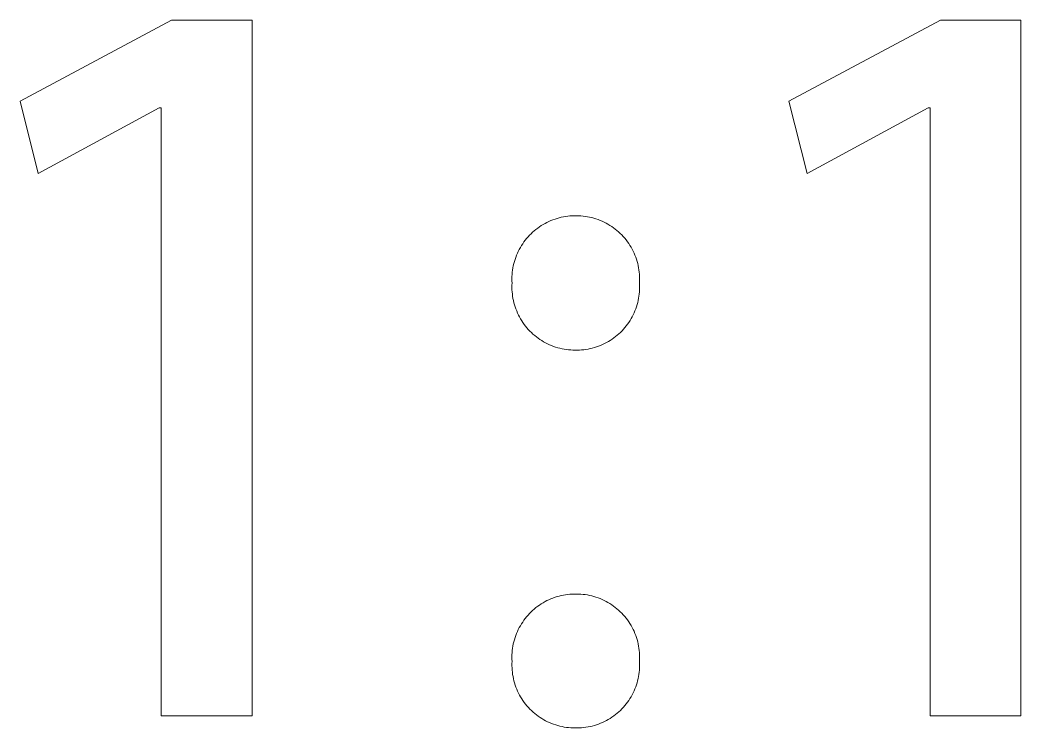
# Model space of a CAD drawing. Header units: millimetres. Extents: x 430 to 4403, y -1522 to 1254.
# Drawn here: x 4182.22 to 4219.42, y -1350.28 to -1323.98 of the extents above; entities that cross this region are included whole.
import ezdxf

# ---------------------------------------------------------------- set-up
doc = ezdxf.new("R2010")
doc.units = ezdxf.units.MM
doc.header["$MEASUREMENT"] = 0
doc.layers.add('Domyślny', color=7, linetype='Continuous', true_color=0x000000)

msp = doc.modelspace()

# ---------------------------------------------------------------- linework, layer by layer
at = {"layer": 'Domyślny', "color": 18, "lineweight": 15, "true_color": 0x000000}
for p, q in [((4182.217, -1326.995), (4187.853, -1323.978)), ((4187.853, -1323.978), (4190.843, -1323.978)), ((4190.843, -1323.978), (4190.843, -1349.83)), ((4210.797, -1326.995), (4216.433, -1323.978)), ((4216.433, -1323.978), (4219.423, -1323.978)), ((4219.423, -1323.978), (4219.423, -1349.83)), ((4182.892, -1329.681), (4182.217, -1326.995)), ((4211.472, -1329.681), (4210.797, -1326.995)), ((4187.39, -1327.246), (4182.892, -1329.681)), ((4187.47, -1327.246), (4187.39, -1327.246)), ((4187.47, -1349.83), (4187.47, -1327.246)), ((4215.97, -1327.246), (4211.472, -1329.681)), ((4216.05, -1327.246), (4215.97, -1327.246)), ((4216.05, -1349.83), (4216.05, -1327.246)), ((4201.593, -1331.616), (4201.662, -1331.574)), ((4201.662, -1331.574), (4201.732, -1331.534)), ((4201.732, -1331.534), (4201.804, -1331.497)), ((4201.804, -1331.497), (4201.878, -1331.462)), ((4201.878, -1331.462), (4201.952, -1331.429)), ((4201.952, -1331.429), (4202.027, -1331.4)), ((4202.027, -1331.4), (4202.104, -1331.373)), ((4202.104, -1331.373), (4202.181, -1331.348)), ((4202.181, -1331.348), (4202.259, -1331.326)), ((4202.259, -1331.326), (4202.338, -1331.307)), ((4202.338, -1331.307), (4202.417, -1331.291)), ((4202.417, -1331.291), (4202.497, -1331.277)), ((4202.497, -1331.277), (4202.578, -1331.266)), ((4202.578, -1331.266), (4202.658, -1331.258)), ((4202.658, -1331.258), (4202.739, -1331.253)), ((4202.739, -1331.253), (4202.82, -1331.251)), ((4202.82, -1331.251), (4202.902, -1331.251)), ((4202.902, -1331.251), (4202.983, -1331.252)), ((4202.983, -1331.252), (4203.065, -1331.257)), ((4203.065, -1331.257), (4203.146, -1331.264)), ((4203.146, -1331.264), (4203.227, -1331.274)), ((4203.227, -1331.274), (4203.308, -1331.286)), ((4203.308, -1331.286), (4203.388, -1331.302)), ((4203.388, -1331.302), (4203.468, -1331.32)), ((4203.468, -1331.32), (4203.547, -1331.341)), ((4203.547, -1331.341), (4203.625, -1331.365)), ((4203.625, -1331.365), (4203.702, -1331.392)), ((4203.702, -1331.392), (4203.779, -1331.421)), ((4203.779, -1331.421), (4203.854, -1331.453)), ((4203.854, -1331.453), (4203.928, -1331.487)), ((4203.928, -1331.487), (4204.001, -1331.524)), ((4204.001, -1331.524), (4204.072, -1331.564)), ((4204.072, -1331.564), (4204.142, -1331.606)), ((4201.1, -1332.034), (4201.155, -1331.975)), ((4201.155, -1331.975), (4201.212, -1331.917)), ((4201.212, -1331.917), (4201.271, -1331.862)), ((4201.271, -1331.862), (4201.332, -1331.808)), ((4201.332, -1331.808), (4201.394, -1331.757)), ((4201.394, -1331.757), (4201.459, -1331.708)), ((4201.459, -1331.708), (4201.525, -1331.661)), ((4201.525, -1331.661), (4201.593, -1331.616)), ((4204.142, -1331.606), (4204.211, -1331.65)), ((4204.211, -1331.65), (4204.278, -1331.697)), ((4204.278, -1331.697), (4204.343, -1331.746)), ((4204.343, -1331.746), (4204.407, -1331.797)), ((4204.407, -1331.797), (4204.469, -1331.851)), ((4204.469, -1331.851), (4204.529, -1331.906)), ((4204.529, -1331.906), (4204.586, -1331.964)), ((4204.586, -1331.964), (4204.642, -1332.023)), ((4200.857, -1332.359), (4200.901, -1332.29)), ((4200.901, -1332.29), (4200.947, -1332.224)), ((4200.947, -1332.224), (4200.996, -1332.159)), ((4200.996, -1332.159), (4201.047, -1332.096)), ((4201.047, -1332.096), (4201.1, -1332.034)), ((4204.642, -1332.023), (4204.696, -1332.085)), ((4204.696, -1332.085), (4204.748, -1332.148)), ((4204.748, -1332.148), (4204.797, -1332.214)), ((4204.797, -1332.214), (4204.844, -1332.28)), ((4204.844, -1332.28), (4204.889, -1332.349)), ((4200.673, -1332.719), (4200.705, -1332.645)), ((4200.705, -1332.645), (4200.739, -1332.571)), ((4200.739, -1332.571), (4200.776, -1332.499)), ((4200.776, -1332.499), (4200.815, -1332.428)), ((4200.815, -1332.428), (4200.857, -1332.359)), ((4204.889, -1332.349), (4204.931, -1332.419)), ((4204.931, -1332.419), (4204.971, -1332.49)), ((4204.971, -1332.49), (4205.008, -1332.563)), ((4205.008, -1332.563), (4205.043, -1332.637)), ((4205.043, -1332.637), (4205.075, -1332.712)), ((4205.075, -1332.712), (4205.104, -1332.788)), ((4200.554, -1333.107), (4200.573, -1333.028)), ((4200.573, -1333.028), (4200.594, -1332.949)), ((4200.594, -1332.949), (4200.618, -1332.872)), ((4200.618, -1332.872), (4200.644, -1332.795)), ((4200.644, -1332.795), (4200.673, -1332.719)), ((4205.104, -1332.788), (4205.131, -1332.865)), ((4205.131, -1332.865), (4205.155, -1332.943)), ((4205.155, -1332.943), (4205.177, -1333.022)), ((4205.177, -1333.022), (4205.195, -1333.102)), ((4200.504, -1333.508), (4200.508, -1333.427)), ((4200.508, -1333.427), (4200.516, -1333.347)), ((4200.516, -1333.347), (4200.526, -1333.266)), ((4200.526, -1333.266), (4200.539, -1333.186)), ((4200.539, -1333.186), (4200.554, -1333.107)), ((4205.195, -1333.102), (4205.211, -1333.182)), ((4205.211, -1333.182), (4205.224, -1333.262)), ((4205.224, -1333.262), (4205.235, -1333.344)), ((4205.235, -1333.344), (4205.242, -1333.425)), ((4205.242, -1333.425), (4205.247, -1333.507)), ((4200.502, -1333.589), (4200.504, -1333.508)), ((4200.503, -1333.671), (4200.502, -1333.589)), ((4200.502, -1333.914), (4200.503, -1333.833)), ((4200.507, -1333.752), (4200.503, -1333.671)), ((4200.503, -1333.833), (4200.507, -1333.752)), ((4205.247, -1333.67), (4205.243, -1333.752)), ((4205.243, -1333.752), (4205.247, -1333.832)), ((4205.247, -1333.507), (4205.248, -1333.588)), ((4205.248, -1333.588), (4205.247, -1333.67)), ((4205.247, -1333.832), (4205.248, -1333.913)), ((4200.504, -1333.996), (4200.502, -1333.914)), ((4200.509, -1334.077), (4200.504, -1333.996)), ((4200.517, -1334.158), (4200.509, -1334.077)), ((4200.527, -1334.239), (4200.517, -1334.158)), ((4205.234, -1334.156), (4205.224, -1334.236)), ((4205.242, -1334.075), (4205.234, -1334.156)), ((4205.246, -1333.994), (4205.242, -1334.075)), ((4205.248, -1333.913), (4205.246, -1333.994)), ((4200.541, -1334.319), (4200.527, -1334.239)), ((4200.557, -1334.399), (4200.541, -1334.319)), ((4200.576, -1334.478), (4200.557, -1334.399)), ((4200.597, -1334.557), (4200.576, -1334.478)), ((4200.621, -1334.635), (4200.597, -1334.557)), ((4205.156, -1334.552), (4205.132, -1334.629)), ((4205.177, -1334.474), (4205.156, -1334.552)), ((4205.196, -1334.395), (4205.177, -1334.474)), ((4205.211, -1334.316), (4205.196, -1334.395)), ((4205.224, -1334.236), (4205.211, -1334.316)), ((4200.648, -1334.712), (4200.621, -1334.635)), ((4200.678, -1334.787), (4200.648, -1334.712)), ((4200.71, -1334.862), (4200.678, -1334.787)), ((4200.745, -1334.936), (4200.71, -1334.862)), ((4200.783, -1335.008), (4200.745, -1334.936)), ((4205.01, -1334.929), (4204.974, -1335.001)), ((4205.045, -1334.856), (4205.01, -1334.929)), ((4205.076, -1334.781), (4205.045, -1334.856)), ((4205.106, -1334.706), (4205.076, -1334.781)), ((4205.132, -1334.629), (4205.106, -1334.706)), ((4200.823, -1335.079), (4200.783, -1335.008)), ((4200.865, -1335.149), (4200.823, -1335.079)), ((4200.91, -1335.217), (4200.865, -1335.149)), ((4200.957, -1335.283), (4200.91, -1335.217)), ((4201.006, -1335.348), (4200.957, -1335.283)), ((4204.802, -1335.275), (4204.753, -1335.34)), ((4204.849, -1335.209), (4204.802, -1335.275)), ((4204.893, -1335.141), (4204.849, -1335.209)), ((4204.934, -1335.072), (4204.893, -1335.141)), ((4204.974, -1335.001), (4204.934, -1335.072)), ((4201.058, -1335.411), (4201.006, -1335.348)), ((4201.111, -1335.472), (4201.058, -1335.411)), ((4201.167, -1335.532), (4201.111, -1335.472)), ((4201.225, -1335.589), (4201.167, -1335.532)), ((4201.285, -1335.644), (4201.225, -1335.589)), ((4201.347, -1335.698), (4201.285, -1335.644)), ((4204.417, -1335.689), (4204.355, -1335.74)), ((4204.478, -1335.636), (4204.417, -1335.689)), ((4204.537, -1335.581), (4204.478, -1335.636)), ((4204.594, -1335.523), (4204.537, -1335.581)), ((4204.65, -1335.464), (4204.594, -1335.523)), ((4204.703, -1335.403), (4204.65, -1335.464)), ((4204.753, -1335.34), (4204.703, -1335.403)), ((4201.41, -1335.749), (4201.347, -1335.698)), ((4201.475, -1335.797), (4201.41, -1335.749)), ((4201.542, -1335.844), (4201.475, -1335.797)), ((4201.611, -1335.888), (4201.542, -1335.844)), ((4201.681, -1335.93), (4201.611, -1335.888)), ((4201.752, -1335.969), (4201.681, -1335.93)), ((4201.825, -1336.005), (4201.752, -1335.969)), ((4201.899, -1336.04), (4201.825, -1336.005)), ((4201.974, -1336.071), (4201.899, -1336.04)), ((4203.797, -1336.065), (4203.722, -1336.094)), ((4203.871, -1336.033), (4203.797, -1336.065)), ((4203.944, -1335.999), (4203.871, -1336.033)), ((4204.016, -1335.961), (4203.944, -1335.999)), ((4204.087, -1335.922), (4204.016, -1335.961)), ((4204.156, -1335.88), (4204.087, -1335.922)), ((4204.224, -1335.836), (4204.156, -1335.88)), ((4204.29, -1335.789), (4204.224, -1335.836)), ((4204.355, -1335.74), (4204.29, -1335.789)), ((4202.05, -1336.1), (4201.974, -1336.071)), ((4202.127, -1336.126), (4202.05, -1336.1)), ((4202.205, -1336.15), (4202.127, -1336.126)), ((4202.284, -1336.171), (4202.205, -1336.15)), ((4202.363, -1336.189), (4202.284, -1336.171)), ((4202.443, -1336.204), (4202.363, -1336.189)), ((4202.524, -1336.217), (4202.443, -1336.204)), ((4202.605, -1336.227), (4202.524, -1336.217)), ((4202.686, -1336.233), (4202.605, -1336.227)), ((4202.767, -1336.238), (4202.686, -1336.233)), ((4202.849, -1336.239), (4202.767, -1336.238)), ((4202.93, -1336.24), (4202.849, -1336.239)), ((4203.01, -1336.237), (4202.93, -1336.24)), ((4203.091, -1336.233), (4203.01, -1336.237)), ((4203.172, -1336.225), (4203.091, -1336.233)), ((4203.252, -1336.215), (4203.172, -1336.225)), ((4203.332, -1336.201), (4203.252, -1336.215)), ((4203.411, -1336.185), (4203.332, -1336.201)), ((4203.49, -1336.167), (4203.411, -1336.185)), ((4203.568, -1336.145), (4203.49, -1336.167)), ((4203.645, -1336.121), (4203.568, -1336.145)), ((4203.722, -1336.094), (4203.645, -1336.121)), ((4202.259, -1345.377), (4202.338, -1345.358)), ((4202.338, -1345.358), (4202.417, -1345.341)), ((4202.417, -1345.341), (4202.497, -1345.328)), ((4202.497, -1345.328), (4202.578, -1345.317)), ((4202.578, -1345.317), (4202.658, -1345.309)), ((4202.658, -1345.309), (4202.739, -1345.304)), ((4202.739, -1345.304), (4202.82, -1345.301)), ((4202.82, -1345.301), (4202.902, -1345.301)), ((4202.902, -1345.301), (4202.983, -1345.303)), ((4202.983, -1345.303), (4203.065, -1345.307)), ((4203.065, -1345.307), (4203.146, -1345.314)), ((4203.146, -1345.314), (4203.227, -1345.324)), ((4203.227, -1345.324), (4203.308, -1345.337)), ((4203.308, -1345.337), (4203.388, -1345.352)), ((4203.388, -1345.352), (4203.468, -1345.371)), ((4201.459, -1345.758), (4201.525, -1345.711)), ((4201.525, -1345.711), (4201.593, -1345.667)), ((4201.593, -1345.667), (4201.662, -1345.624)), ((4201.662, -1345.624), (4201.732, -1345.585)), ((4201.732, -1345.585), (4201.804, -1345.547)), ((4201.804, -1345.547), (4201.878, -1345.512)), ((4201.878, -1345.512), (4201.952, -1345.48)), ((4201.952, -1345.48), (4202.027, -1345.45)), ((4202.027, -1345.45), (4202.104, -1345.423)), ((4202.104, -1345.423), (4202.181, -1345.399)), ((4202.181, -1345.399), (4202.259, -1345.377)), ((4203.468, -1345.371), (4203.547, -1345.392)), ((4203.547, -1345.392), (4203.625, -1345.416)), ((4203.625, -1345.416), (4203.702, -1345.442)), ((4203.702, -1345.442), (4203.779, -1345.471)), ((4203.779, -1345.471), (4203.854, -1345.503)), ((4203.854, -1345.503), (4203.928, -1345.538)), ((4203.928, -1345.538), (4204.001, -1345.575)), ((4204.001, -1345.575), (4204.072, -1345.614)), ((4204.072, -1345.614), (4204.142, -1345.656)), ((4204.142, -1345.656), (4204.211, -1345.7)), ((4204.211, -1345.7), (4204.278, -1345.747)), ((4201.047, -1346.146), (4201.1, -1346.085)), ((4201.1, -1346.085), (4201.155, -1346.025)), ((4201.155, -1346.025), (4201.212, -1345.968)), ((4201.212, -1345.968), (4201.271, -1345.912)), ((4201.271, -1345.912), (4201.332, -1345.859)), ((4201.332, -1345.859), (4201.394, -1345.807)), ((4201.394, -1345.807), (4201.459, -1345.758)), ((4204.278, -1345.747), (4204.343, -1345.796)), ((4204.343, -1345.796), (4204.407, -1345.848)), ((4204.407, -1345.848), (4204.469, -1345.901)), ((4204.469, -1345.901), (4204.529, -1345.957)), ((4204.529, -1345.957), (4204.586, -1346.014)), ((4204.586, -1346.014), (4204.642, -1346.074)), ((4204.642, -1346.074), (4204.696, -1346.136)), ((4200.776, -1346.55), (4200.815, -1346.479)), ((4200.815, -1346.479), (4200.857, -1346.409)), ((4200.857, -1346.409), (4200.901, -1346.341)), ((4200.901, -1346.341), (4200.947, -1346.274)), ((4200.947, -1346.274), (4200.996, -1346.21)), ((4200.996, -1346.21), (4201.047, -1346.146)), ((4204.696, -1346.136), (4204.748, -1346.199)), ((4204.748, -1346.199), (4204.797, -1346.264)), ((4204.797, -1346.264), (4204.844, -1346.331)), ((4204.844, -1346.331), (4204.889, -1346.399)), ((4204.889, -1346.399), (4204.931, -1346.469)), ((4204.931, -1346.469), (4204.971, -1346.541)), ((4200.618, -1346.922), (4200.644, -1346.846)), ((4200.644, -1346.846), (4200.673, -1346.77)), ((4200.673, -1346.77), (4200.705, -1346.695)), ((4200.705, -1346.695), (4200.739, -1346.622)), ((4200.739, -1346.622), (4200.776, -1346.55)), ((4204.971, -1346.541), (4205.008, -1346.613)), ((4205.008, -1346.613), (4205.043, -1346.687)), ((4205.043, -1346.687), (4205.075, -1346.762)), ((4205.075, -1346.762), (4205.104, -1346.839)), ((4205.104, -1346.839), (4205.131, -1346.916)), ((4200.539, -1347.237), (4200.554, -1347.157)), ((4200.554, -1347.157), (4200.573, -1347.078)), ((4200.573, -1347.078), (4200.594, -1347)), ((4200.594, -1347), (4200.618, -1346.922)), ((4205.131, -1346.916), (4205.155, -1346.994)), ((4205.155, -1346.994), (4205.177, -1347.073)), ((4205.177, -1347.073), (4205.195, -1347.152)), ((4205.195, -1347.152), (4205.211, -1347.232)), ((4200.502, -1347.64), (4200.504, -1347.559)), ((4200.504, -1347.559), (4200.508, -1347.478)), ((4200.508, -1347.478), (4200.516, -1347.397)), ((4200.516, -1347.397), (4200.526, -1347.317)), ((4200.526, -1347.317), (4200.539, -1347.237)), ((4205.211, -1347.232), (4205.224, -1347.313)), ((4205.224, -1347.313), (4205.235, -1347.394)), ((4205.235, -1347.394), (4205.242, -1347.475)), ((4205.242, -1347.475), (4205.247, -1347.557)), ((4205.247, -1347.557), (4205.248, -1347.639)), ((4200.503, -1347.721), (4200.502, -1347.64)), ((4200.507, -1347.802), (4200.503, -1347.721)), ((4200.503, -1347.964), (4200.504, -1347.883)), ((4200.505, -1348.045), (4200.503, -1347.964)), ((4200.504, -1347.883), (4200.507, -1347.802)), ((4205.247, -1347.72), (4205.243, -1347.802)), ((4205.243, -1347.802), (4205.247, -1347.883)), ((4205.247, -1347.963), (4205.245, -1348.044)), ((4205.248, -1347.639), (4205.247, -1347.72)), ((4205.247, -1347.883), (4205.247, -1347.963)), ((4200.51, -1348.127), (4200.505, -1348.045)), ((4200.518, -1348.207), (4200.51, -1348.127)), ((4200.529, -1348.288), (4200.518, -1348.207)), ((4200.543, -1348.368), (4200.529, -1348.288)), ((4205.222, -1348.285), (4205.209, -1348.364)), ((4205.233, -1348.205), (4205.222, -1348.285)), ((4205.24, -1348.124), (4205.233, -1348.205)), ((4205.245, -1348.044), (4205.24, -1348.124)), ((4200.559, -1348.447), (4200.543, -1348.368)), ((4200.578, -1348.526), (4200.559, -1348.447)), ((4200.6, -1348.605), (4200.578, -1348.526)), ((4200.624, -1348.682), (4200.6, -1348.605)), ((4200.651, -1348.759), (4200.624, -1348.682)), ((4205.129, -1348.677), (4205.103, -1348.753)), ((4205.153, -1348.6), (4205.129, -1348.677)), ((4205.175, -1348.522), (4205.153, -1348.6)), ((4205.193, -1348.443), (4205.175, -1348.522)), ((4205.209, -1348.364), (4205.193, -1348.443)), ((4200.681, -1348.834), (4200.651, -1348.759)), ((4200.714, -1348.908), (4200.681, -1348.834)), ((4200.749, -1348.982), (4200.714, -1348.908)), ((4200.786, -1349.054), (4200.749, -1348.982)), ((4200.826, -1349.124), (4200.786, -1349.054)), ((4204.97, -1349.047), (4204.931, -1349.117)), ((4205.007, -1348.975), (4204.97, -1349.047)), ((4205.041, -1348.902), (4205.007, -1348.975)), ((4205.073, -1348.828), (4205.041, -1348.902)), ((4205.103, -1348.753), (4205.073, -1348.828)), ((4200.869, -1349.194), (4200.826, -1349.124)), ((4200.913, -1349.261), (4200.869, -1349.194)), ((4200.96, -1349.328), (4200.913, -1349.261)), ((4201.01, -1349.392), (4200.96, -1349.328)), ((4201.061, -1349.455), (4201.01, -1349.392)), ((4201.115, -1349.516), (4201.061, -1349.455)), ((4204.699, -1349.447), (4204.646, -1349.507)), ((4204.75, -1349.384), (4204.699, -1349.447)), ((4204.798, -1349.32), (4204.75, -1349.384)), ((4204.845, -1349.254), (4204.798, -1349.32)), ((4204.889, -1349.186), (4204.845, -1349.254)), ((4204.931, -1349.117), (4204.889, -1349.186)), ((4190.843, -1349.83), (4187.47, -1349.83)), ((4201.171, -1349.575), (4201.115, -1349.516)), ((4201.229, -1349.632), (4201.171, -1349.575)), ((4201.289, -1349.687), (4201.229, -1349.632)), ((4201.35, -1349.739), (4201.289, -1349.687)), ((4201.414, -1349.79), (4201.35, -1349.739)), ((4201.479, -1349.838), (4201.414, -1349.79)), ((4204.286, -1349.83), (4204.22, -1349.877)), ((4204.351, -1349.782), (4204.286, -1349.83)), ((4204.414, -1349.731), (4204.351, -1349.782)), ((4204.474, -1349.678), (4204.414, -1349.731)), ((4204.534, -1349.623), (4204.474, -1349.678)), ((4204.591, -1349.566), (4204.534, -1349.623)), ((4204.646, -1349.507), (4204.591, -1349.566)), ((4219.423, -1349.83), (4216.05, -1349.83)), ((4201.546, -1349.885), (4201.479, -1349.838)), ((4201.614, -1349.928), (4201.546, -1349.885)), ((4201.684, -1349.97), (4201.614, -1349.928)), ((4201.755, -1350.009), (4201.684, -1349.97)), ((4201.828, -1350.045), (4201.755, -1350.009)), ((4201.901, -1350.079), (4201.828, -1350.045)), ((4201.976, -1350.11), (4201.901, -1350.079)), ((4202.052, -1350.139), (4201.976, -1350.11)), ((4202.129, -1350.165), (4202.052, -1350.139)), ((4202.207, -1350.189), (4202.129, -1350.165)), ((4202.286, -1350.209), (4202.207, -1350.189)), ((4203.488, -1350.205), (4203.409, -1350.224)), ((4203.566, -1350.184), (4203.488, -1350.205)), ((4203.643, -1350.16), (4203.566, -1350.184)), ((4203.719, -1350.134), (4203.643, -1350.16)), ((4203.794, -1350.104), (4203.719, -1350.134)), ((4203.868, -1350.073), (4203.794, -1350.104)), ((4203.941, -1350.038), (4203.868, -1350.073)), ((4204.013, -1350.002), (4203.941, -1350.038)), ((4204.084, -1349.962), (4204.013, -1350.002)), ((4204.153, -1349.921), (4204.084, -1349.962)), ((4204.22, -1349.877), (4204.153, -1349.921)), ((4202.365, -1350.227), (4202.286, -1350.209)), ((4202.445, -1350.242), (4202.365, -1350.227)), ((4202.525, -1350.255), (4202.445, -1350.242)), ((4202.605, -1350.264), (4202.525, -1350.255)), ((4202.686, -1350.271), (4202.605, -1350.264)), ((4202.767, -1350.275), (4202.686, -1350.271)), ((4202.849, -1350.276), (4202.767, -1350.275)), ((4202.929, -1350.277), (4202.849, -1350.276)), ((4203.01, -1350.275), (4202.929, -1350.277)), ((4203.09, -1350.27), (4203.01, -1350.275)), ((4203.171, -1350.263), (4203.09, -1350.27)), ((4203.251, -1350.252), (4203.171, -1350.263)), ((4203.33, -1350.239), (4203.251, -1350.252)), ((4203.409, -1350.224), (4203.33, -1350.239))]:
    msp.add_line(p, q, dxfattribs=at)

doc.saveas('drawing.dxf')
